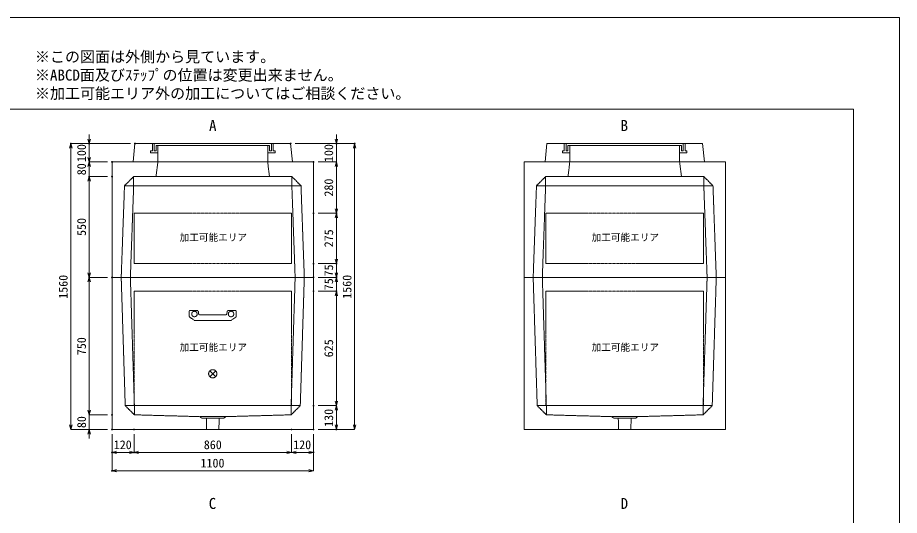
# Model space of a CAD drawing. Units: millimetres, scale not verified. Extents: x -3712 to 3712, y -2625 to 2625.
# Drawn here: x -1103 to 3712, y -91 to 2625 of the extents above; entities that cross this region are included whole.
import ezdxf
from ezdxf.enums import TextEntityAlignment as Align

# ---------------------------------------------------------------- set-up
doc = ezdxf.new("R2010")
doc.units = ezdxf.units.MM
doc.header["$LTSCALE"] = 10
doc.header["$PDMODE"] = 32
doc.header["$PDSIZE"] = 5
doc.linetypes.add('LONG_DASHED1', pattern=[7, 6, -1])
doc.linetypes.add('LONG_DOUBLE_CHAIN', pattern=[21.8, 18, -1, 0.6, -0.6, 0.6, -1])
for name, color, linetype, lineweight in [('0-0_D-TTL', 7, 'Continuous', 9), ('0-1_Defpoints', 7, 'Continuous', 9), ('0-3_D-TTL-TXT', 7, 'Continuous', 9), ('0-4_D-STR-TXT', 7, 'Continuous', 9), ('0-5_D-STR-DIM', 3, 'Continuous', 9), ('0-6_0', 7, 'Continuous', 9), ('0-7_D-STR', 7, 'LONG_DASHED1', 9), ('0-9_D-STR-STR3', 2, 'LONG_DASHED1', 9), ('0-A_D-STR-STR4', 134, 'LONG_DASHED1', 9), ('0-B_D-STR-STR5', 1, 'LONG_DOUBLE_CHAIN', 9)]:
    doc.layers.add(name, color=color, linetype=linetype, lineweight=lineweight)
doc.styles.add('ＭＳ ゴシック', font='')
doc.styles.get('ＭＳ ゴシック').set_extended_font_data('MS Gothic')

# ---------------------------------------------------------------- blocks, each defined once
blk = doc.blocks.new('A$C4DE05FD1')
at = {"layer": '0-0_D-TTL', "color": 134}
for p, q in [((2000, 38000), (57400, 38000)), ((57400, 38000), (57400, 2000))]:
    blk.add_line(p, q, dxfattribs=at)
at = {"layer": '0-1_Defpoints', "color": 134}
for p, q in [((0, 42000), (59400, 42000)), ((59400, 42000), (59400, 0))]:
    blk.add_line(p, q, dxfattribs=at)
at = {"layer": '0-3_D-TTL-TXT', "style": 'ＭＳ ゴシック'}
for s, p in [('※この図面は外側から見ています。', (21630.46, 39907.83)), ('※ABCD面及びｽﾃｯﾌﾟの位置は変更出来ません。', (21630.46, 39107.83)), ('※加工可能エリア外の加工についてはご相談ください。', (21630.46, 38307.83))]:
    blk.add_text(s, height=481.1, dxfattribs=at).set_placement(p, align=Align.BOTTOM_LEFT)
blk = doc.blocks.new('_Open30')
at = {"layer": '0-6_0'}
blk.add_line((0, 0), (-10, 0), dxfattribs=at)
blk.add_lwpolyline([(-10, 2.679), (0, 0), (-10, -2.679)], dxfattribs=at)
blk = doc.blocks.new('A$C31CA379A')
at = {"layer": '0-4_D-STR-TXT', "style": 'ＭＳ ゴシック'}
for s, p in [('A', (-162.94, -1095.26)), ('B', (17819.31, -1095.26)), ('C', (-175.69, -17595.27)), ('D', (17819.31, -17595.27))]:
    blk.add_text(s, height=481.1, dxfattribs=at).set_placement(p, align=Align.BOTTOM_LEFT)
blk = doc.blocks.new('A$C019679C0')
at = {"layer": '0-7_D-STR', "linetype": 'Continuous'}
for p, q in [((-4350, 0), (-4250, 1000)), ((4250, 1000), (-4250, 1000)), ((4350, 0), (4250, 1000)), ((-4350, 0), (4350, 0))]:
    blk.add_line(p, q, dxfattribs=at)
at = {"layer": '0-7_D-STR'}
for p, q in [((-3000, 0), (-3000, 900)), ((3000, 900), (3000, 0))]:
    blk.add_line(p, q, dxfattribs=at)
at = {"layer": '0-A_D-STR-STR4'}
for points in [[(-3300, 1000), (-3300, 600), (-3400, 600), (-3400, 500), (-3000, 500)], [(-3000, 900), (-3100, 900), (-3100, 600), (-3200, 600), (-3200, 1000)], [(3300, 1000), (3300, 600), (3400, 600), (3400, 500), (3000, 500)], [(3100, 900), (3100, 600), (3200, 600), (3200, 1000)], [(-3000, 900), (3000, 900), (3100, 900)]]:
    blk.add_lwpolyline(points, dxfattribs=at)
blk = doc.blocks.new('A$C27844A11')
at = {"layer": '0-9_D-STR-STR3'}
for p, q in [((-1280, 500), (-1280, 226.8)), ((-1230, 550), (-879.2, 550)), ((1230, 550), (879.2, 550)), ((1280, 500), (1280, 226.8)), ((-1257.7, 185.2), (-1030.2, 16.8)), ((974.7, 0), (-974.7, 0)), ((-779.6, 458.7), (-771, 360.6)), ((721.2, 315), (-721.2, 315)), ((779.6, 458.7), (771, 360.6)), ((1257.7, 185.2), (1030.2, 16.8))]:
    blk.add_line(p, q, dxfattribs=at)
for centre in [(-1000, 350), (1000, 350)]:
    blk.add_circle(centre, 150, dxfattribs=at)
for centre, radius, start, end in [((-1230, 500), 50, 90, 180), ((-879.2, 450), 100, 5, 90), ((879.2, 450), 100, 90, 175), ((1230, 500), 50, 0, 90), ((-1230, 226.8), 50, 180, 236.30993), ((-974.7, 100), 100, 236.30993, 270), ((-721.2, 365), 50, 185, 270), ((721.2, 365), 50, 270, 355), ((974.7, 100), 100, 270, 303.69007), ((1230, 226.8), 50, 303.69007, 0)]:
    blk.add_arc(centre, radius, start, end, dxfattribs=at)
blk = doc.blocks.new('A$C21BA6C9D')
at = {"layer": '0-7_D-STR'}
for p, q in [((-3000, 6300), (-3100, 5500)), ((3000, 6300), (3100, 5500)), ((-4820, 5000), (-4320, 5500)), ((-4320, 5000), (-4320, 5500)), ((4320, 5000), (4320, 5500)), ((-4820, 5000), (-5000, 0)), ((4820, 5000), (-4820, 5000)), ((-4320, 5000), (-4500, 0)), ((4320, 5000), (4500, 0)), ((4820, 5000), (5000, 0))]:
    blk.add_line(p, q, dxfattribs=at)
at = {"layer": '0-7_D-STR', "linetype": 'Continuous'}
for p in [(5500, 6300), (-5500, 0)]:
    blk.add_line(p, (5500, 0), dxfattribs=at)
blk.add_lwpolyline([(-5500, 0), (-5500, 6300), (5500, 6300)], dxfattribs=at)
at = {"layer": '0-7_D-STR'}
blk.add_lwpolyline([(4820, 5000), (4320, 5500), (-4320, 5500)], dxfattribs=at)
at = {"layer": '0-B_D-STR-STR5'}
for p, q in [((-4300, 3500), (-4300, 750)), ((4300, 3500), (-4300, 3500)), ((4300, 3500), (4300, 750)), ((4300, 750), (-4300, 750))]:
    blk.add_line(p, q, dxfattribs=at)
blk = doc.blocks.new('A$C7CE826D1')
at = {"layer": '0-7_D-STR', "linetype": 'Continuous'}
for p, q in [((-5500, 0), (5500, 0)), ((-5500, -8300), (-5500, 0)), ((5500, -8300), (5500, 0)), ((-5500, -8300), (5500, -8300))]:
    blk.add_line(p, q, dxfattribs=at)
at = {"layer": '0-7_D-STR'}
for p, q in [((-5000, 0), (-4780, -7000)), ((-4500, 0), (-4280, -7000)), ((4500, 0), (4280, -7000)), ((5000, 0), (4780, -7000)), ((-4280, -7500), (-4780, -7000)), ((4780, -7000), (-4780, -7000)), ((-4280, -7500), (-4280, -7000)), ((4280, -7500), (4780, -7000)), ((4280, -7500), (4280, -7000)), ((-4280, -7500), (-700, -7600)), ((-600, -7690), (-700, -7600)), ((700, -7600), (-700, -7600)), ((600, -7690), (-600, -7690)), ((-333, -8300), (-352, -7690)), ((333, -8300), (352, -7690)), ((600, -7690), (700, -7600)), ((4280, -7500), (700, -7600))]:
    blk.add_line(p, q, dxfattribs=at)
at = {"layer": '0-B_D-STR-STR5'}
for p, q in [((4300, -750), (-4300, -750)), ((-4300, -750), (-4300, -7000)), ((4300, -750), (4300, -7000)), ((4300, -7000), (-4300, -7000))]:
    blk.add_line(p, q, dxfattribs=at)
blk = doc.blocks.new('A$C1C640AAB')
at = {"layer": '0-B_D-STR-STR5'}
for p, q in [((-159.1, -159.1), (159.1, 159.1)), ((-159.1, 159.1), (159.1, -159.1))]:
    blk.add_line(p, q, dxfattribs=at)
blk.add_circle((0, 0), 225, dxfattribs=at)
blk = doc.blocks.new('A$C0fdaf542')
at = {"layer": '0-7_D-STR'}
blk.add_blockref('A$C7CE826D1', (0, 0), dxfattribs=at)
at = {"layer": '0-B_D-STR-STR5'}
blk.add_blockref('A$C1C640AAB', (0, -5260), dxfattribs=at)

msp = doc.modelspace()

# ---------------------------------------------------------------- linework, layer by layer
at = {"layer": '0-1_Defpoints'}
for p in [(-812.5, 1937.5), (-712.5, 1937.5), (-462.5, 1937.5), (387.5, 1937.5), (637.5, 1937.5), (737.5, 1937.5), (-587.5, 1837.5), (512.5, 1837.5), (-712.5, 1757.5), (-587.5, 1757.5), (512.5, 1557.5), (512.5, 1557.5), (637.5, 1557.5), (512.5, 1282.5), (512.5, 1282.5), (637.5, 1282.5), (-712.5, 1207.5), (-587.5, 1207.5), (-587.5, 1207.5), (512.5, 1207.5), (637.5, 1207.5), (512.5, 1132.5), (512.5, 1132.5), (637.5, 1132.5), (512.5, 507.5), (-587.5, 457.5), (-712.5, 377.5), (-587.5, 377.5), (-587.5, 377.5), (-587.5, 377.5), (-467.5, 377.5), (392.5, 377.5), (512.5, 377.5), (512.5, 377.5), (512.5, 377.5), (637.5, 377.5), (-587.5, 252.5), (-467.5, 252.5), (512.5, 252.5), (-587.5, 152.5)]:
    msp.add_point(p, dxfattribs=at)
at = {"layer": '0-5_D-STR-DIM'}
for p, q in [((-712.5, 1962.5), (-712.5, 1987.5)), ((637.5, 1962.5), (637.5, 1987.5)), ((-487.5, 1937.5), (-812.5, 1937.5)), ((-487.5, 1937.5), (-712.5, 1937.5)), ((-712.5, 1837.5), (-712.5, 1937.5)), ((412.5, 1937.5), (637.5, 1937.5)), ((412.5, 1937.5), (737.5, 1937.5)), ((637.5, 1837.5), (637.5, 1937.5)), ((-812.5, 402.5), (-812.5, 1912.5)), ((-712.5, 1862.5), (-712.5, 1887.5)), ((737.5, 402.5), (737.5, 1912.5)), ((-612.5, 1837.5), (-712.5, 1837.5)), ((-712.5, 1837.5), (-712.5, 1757.5)), ((-612.5, 1837.5), (-712.5, 1837.5)), ((537.5, 1837.5), (637.5, 1837.5)), ((537.5, 1837.5), (637.5, 1837.5)), ((-712.5, 1812.5), (-712.5, 1787.5)), ((637.5, 1812.5), (637.5, 1582.5)), ((637.5, 1812.5), (637.5, 1787.5)), ((-612.5, 1757.5), (-712.5, 1757.5)), ((-612.5, 1757.5), (-712.5, 1757.5)), ((-712.5, 1732.5), (-712.5, 1707.5)), ((-712.5, 1232.5), (-712.5, 1732.5)), ((537.5, 1557.5), (637.5, 1557.5)), ((537.5, 1557.5), (637.5, 1557.5)), ((637.5, 1532.5), (637.5, 1307.5)), ((637.5, 1307.5), (637.5, 1332.5)), ((537.5, 1282.5), (637.5, 1282.5)), ((537.5, 1282.5), (637.5, 1282.5)), ((637.5, 1282.5), (637.5, 1207.5)), ((637.5, 1232.5), (637.5, 1257.5)), ((-612.5, 1207.5), (-712.5, 1207.5)), ((-612.5, 1207.5), (-712.5, 1207.5)), ((537.5, 1207.5), (637.5, 1207.5)), ((537.5, 1207.5), (637.5, 1207.5)), ((637.5, 1132.5), (637.5, 1207.5)), ((-712.5, 482.5), (-712.5, 1182.5)), ((637.5, 1182.5), (637.5, 1157.5)), ((537.5, 1132.5), (637.5, 1132.5)), ((537.5, 1132.5), (637.5, 1132.5)), ((637.5, 1107.5), (637.5, 1082.5)), ((637.5, 532.5), (637.5, 1107.5)), ((-712.5, 482.5), (-712.5, 507.5)), ((537.5, 507.5), (637.5, 507.5)), ((537.5, 507.5), (637.5, 507.5)), ((637.5, 482.5), (637.5, 402.5)), ((-612.5, 457.5), (-712.5, 457.5)), ((-712.5, 457.5), (-712.5, 377.5)), ((-612.5, 457.5), (-712.5, 457.5)), ((-612.5, 377.5), (-812.5, 377.5)), ((-612.5, 377.5), (-712.5, 377.5)), ((-712.5, 352.5), (-712.5, 327.5)), ((-587.5, 352.5), (-587.5, 152.5)), ((-587.5, 352.5), (-587.5, 252.5)), ((-467.5, 352.5), (-467.5, 252.5)), ((-467.5, 352.5), (-467.5, 252.5)), ((392.5, 352.5), (392.5, 252.5)), ((392.5, 352.5), (392.5, 252.5)), ((512.5, 352.5), (512.5, 252.5)), ((512.5, 352.5), (512.5, 152.5)), ((537.5, 377.5), (637.5, 377.5)), ((537.5, 377.5), (737.5, 377.5)), ((-492.5, 252.5), (-562.5, 252.5)), ((367.5, 252.5), (-442.5, 252.5)), ((417.5, 252.5), (487.5, 252.5)), ((487.5, 152.5), (-562.5, 152.5))]:
    msp.add_line(p, q, dxfattribs=at)

# ---------------------------------------------------------------- block references
at = {"layer": '0-0_D-TTL', "xscale": 0.125, "yscale": 0.125}
msp.add_blockref('A$C4DE05FD1', (-3712.5, -2625), dxfattribs=at)
at = {"layer": '0-4_D-STR-TXT', "xscale": 0.125, "yscale": 0.125}
msp.add_blockref('A$C31CA379A', (-37.5, 2125), dxfattribs=at)
at = {"layer": '0-5_D-STR-DIM', "xscale": 2.5, "yscale": 2.5}
for p, rotation in [((-812.5, 1937.5), 90), ((-712.5, 1937.5), 270), ((637.5, 1937.5), 270), ((737.5, 1937.5), 90), ((-712.5, 1837.5), 270), ((-712.5, 1837.5), 90), ((637.5, 1837.5), 90), ((637.5, 1837.5), 90), ((-712.5, 1757.5), 90), ((-712.5, 1757.5), 90), ((637.5, 1557.5), 270), ((637.5, 1557.5), 90), ((637.5, 1282.5), 270), ((637.5, 1282.5), 270), ((-712.5, 1207.5), 270), ((-712.5, 1207.5), 90), ((637.5, 1207.5), 270), ((637.5, 1207.5), 90), ((637.5, 1132.5), 90), ((637.5, 1132.5), 90), ((637.5, 507.5), 270), ((-712.5, 457.5), 270), ((-712.5, 457.5), 270), ((637.5, 507.5), 90), ((-812.5, 377.5), 270), ((637.5, 377.5), 270), ((737.5, 377.5), 270), ((-712.5, 377.5), 90), ((-587.5, 252.5), 180), ((-467.5, 252.5), 180), ((392.5, 252.5), 180), ((-587.5, 152.5), 180)]:
    msp.add_blockref('_Open30', p, dxfattribs=dict(at, rotation=rotation))
for p in [(-467.5, 252.5), (392.5, 252.5), (512.5, 252.5), (512.5, 152.5)]:
    msp.add_blockref('_Open30', p, dxfattribs=at)
at = {"layer": '0-7_D-STR', "xscale": 0.1, "yscale": 0.1}
for name, p in [('A$C019679C0', (-37.5, 1837.5)), ('A$C019679C0', (2212.5, 1837.5)), ('A$C21BA6C9D', (-37.5, 1207.5)), ('A$C21BA6C9D', (2212.5, 1207.5)), ('A$C0fdaf542', (-37.5, 1207.5)), ('A$C7CE826D1', (2212.5, 1207.5))]:
    msp.add_blockref(name, p, dxfattribs=at)
at = {"layer": '0-9_D-STR-STR3', "xscale": 0.1, "yscale": 0.1}
msp.add_blockref('A$C27844A11', (-37.5, 972.5), dxfattribs=at)

# ---------------------------------------------------------------- texts
at = {"layer": '0-5_D-STR-DIM', "style": 'ＭＳ ゴシック'}
for s, p in [('100', (-715.75, 1836.85)), ('100', (634.25, 1836.85)), ('80', (-715.75, 1764.88)), ('280', (634.25, 1648.5)), ('550', (-715.75, 1433.63)), ('275', (634.25, 1371.65)), ('75', (634.25, 1212.4)), ('1560', (-815.75, 1090.6)), ('1560', (734.25, 1090.6)), ('75', (634.25, 1137.4)), ('750', (-715.75, 783)), ('625', (634.25, 771.4)), ('130', (634.25, 391.85)), ('80', (-715.75, 384.88))]:
    msp.add_text(s, height=48.09, rotation=90, dxfattribs=at).set_placement(p, align=Align.BOTTOM_LEFT)
for s, p in [('120', (-578.15, 255.75)), ('860', (-86.38, 255.75)), ('120', (401.85, 255.75)), ('1100', (-104.4, 155.75))]:
    msp.add_text(s, height=48.09, dxfattribs=at).set_placement(p, align=Align.BOTTOM_LEFT)
at = {"layer": '0-B_D-STR-STR5', "style": 'ＭＳ ゴシック'}
for p in [(-217.98, 1394.97), (2032.02, 1394.97), (-217.98, 794.97), (2032.02, 794.97)]:
    msp.add_text('加工可能エリア', height=38.49, dxfattribs=at).set_placement(p, align=Align.BOTTOM_LEFT)

doc.saveas('drawing.dxf')
